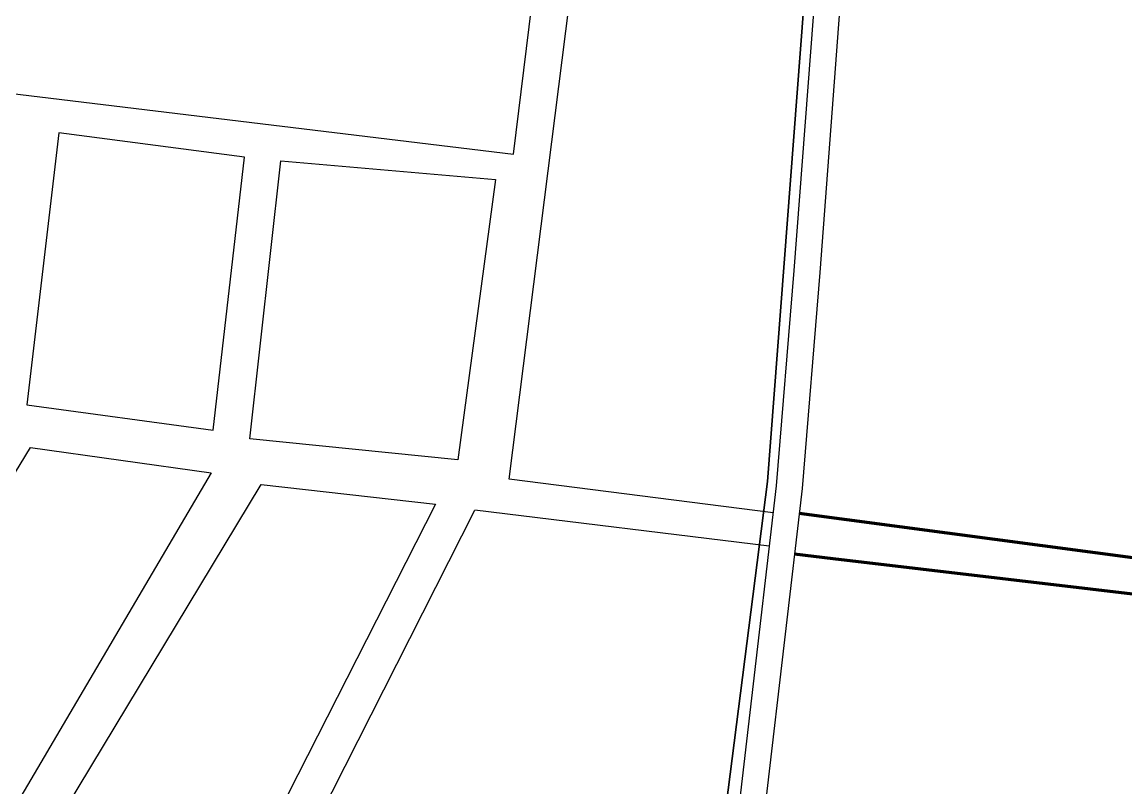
# Model space of a CAD drawing. Header units: millimetres. Extents: x 1378883 to 1389511, y 5662980 to 5673292.
# Drawn here: x 1382321.2 to 1382704.1, y 5667849 to 5668114.6 of the extents above; entities that cross this region are included whole.
import ezdxf

# ---------------------------------------------------------------- set-up
doc = ezdxf.new("R2010")
doc.units = ezdxf.units.MM
for name, color, linetype in [('вулиці', 7, 'Continuous'), ('КартаСкан', 252, 'Continuous'), ('район', 6, 'Continuous')]:
    doc.layers.add(name, color=color, linetype=linetype)
picture_1 = doc.add_image_def('image1.tif', size_in_pixel=(29607, 29619))

msp = doc.modelspace()

# ---------------------------------------------------------------- linework, layer by layer
at = {"layer": 'вулиці', "color": 7}
for points in [[(1382642.85, 5668332.4), (1382638.78, 5668323.86), (1382629.09, 5668295.61), (1382607.32, 5668220.46), (1382600, 5668171.49), (1382596.59, 5668130.13), (1382588.9, 5668028.4), (1382582.75, 5667953.75), (1382564.47, 5667796.54), (1382550.31, 5667699.06), (1382535.99, 5667617.87), (1382521.82, 5667555.28), (1382505.27, 5667495.66), (1382485.35, 5667422.92), (1382485.04, 5667415.43), (1382488.95, 5667375.23), (1382497.85, 5667341.48), (1382507.21, 5667315.46)], [(1382651.23, 5668329.06), (1382647.12, 5668320.45), (1382637.68, 5668292.9), (1382616.13, 5668218.54), (1382608.94, 5668170.45), (1382605.56, 5668129.42), (1382597.87, 5668027.69), (1382591.7, 5667952.86), (1382573.4, 5667795.37), (1382559.19, 5667697.63), (1382544.82, 5667616.09), (1382530.55, 5667553.09), (1382513.95, 5667493.27), (1382494.3, 5667421.53), (1382494.06, 5667415.68), (1382497.84, 5667376.82), (1382506.45, 5667344.15), (1382514.13, 5667322.8)], [(1382234.52, 5668173.42), (1382224.99, 5668101), (1382491.62, 5668068.73), (1382500.65, 5668142.16), (1382234.52, 5668173.42)], [(1382581.66, 5667944.43), (1382490.1, 5667956.12), (1382513.47, 5668140.8)], [(1382322.79, 5667981.84), (1382387.41, 5667973.05), (1382398.29, 5668067.78), (1382333.94, 5668076.19), (1382322.79, 5667981.84)], [(1382410.91, 5668066.53), (1382485.34, 5668060.04), (1382472.36, 5667962.81), (1382400.22, 5667970.06), (1382410.91, 5668066.53)], [(1382324.09, 5667967.03), (1382386.76, 5667958.25), (1382318.47, 5667842.08), (1382254.93, 5667853.53), (1382324.09, 5667967.03)], [(1382404.15, 5667954.24), (1382464.61, 5667947.42), (1382406.58, 5667833.33), (1382336.62, 5667842.34), (1382404.15, 5667954.24)], [(1382580.32, 5667932.86), (1382478.18, 5667945.34), (1382478.18, 5667945.34), (1382478.18, 5667945.34)]]:
    msp.add_lwpolyline(points, dxfattribs=at)
at = {"layer": 'вулиці', "color": 2, "lineweight": 70}
for points in [[(1382590.71, 5667944.31), (1382726.5, 5667926.22), (1382746.4, 5668068.88), (1382752.46, 5668091.88), (1382769.43, 5668101.57), (1382796.7, 5668103.99), (1382920.51, 5668067.05), (1382958.94, 5668203.58)], [(1382824.65, 5667524.32), (1382858.37, 5667642.41), (1382698.83, 5667706.34), (1382722.13, 5667914.37), (1382602.48, 5667928.48), (1382589.05, 5667930.04)]]:
    msp.add_lwpolyline(points, dxfattribs=at)
at = {"layer": 'вулиці', "color": 7, "lineweight": -2}
msp.add_lwpolyline([(1381703.51, 5667885.12), (1381944.96, 5667861.67), (1382410.72, 5667812.01), (1382478.18, 5667945.34)], dxfattribs=at)
at = {"layer": 'район', "color": 6, "lineweight": 35}
msp.add_lwpolyline([(1380876.33, 5668330.55), (1381088.6, 5668326.78), (1381725.73, 5668240.76), (1382156.89, 5668188.53), (1382578.52, 5668137.46), (1382593.52, 5668135.64), (1382579.72, 5667955.25), (1382541.59, 5667656.12), (1382533.64, 5667623.64), (1382503.27, 5667499.52), (1382482.72, 5667390.32), (1382483.34, 5667350.83), (1382493.25, 5667320.59), (1382502.81, 5667297.87)], dxfattribs=at)

# ---------------------------------------------------------------- pictures from other files: only their frames are drawn
at = {"layer": 'КартаСкан'}
image = msp.add_image(picture_1, insert=(1378952.03, 5663192.31), size_in_units=(10026.9, 10030.97), rotation=0.395435, dxfattribs=at)
image.dxf.flags = 15

doc.saveas('drawing.dxf')
